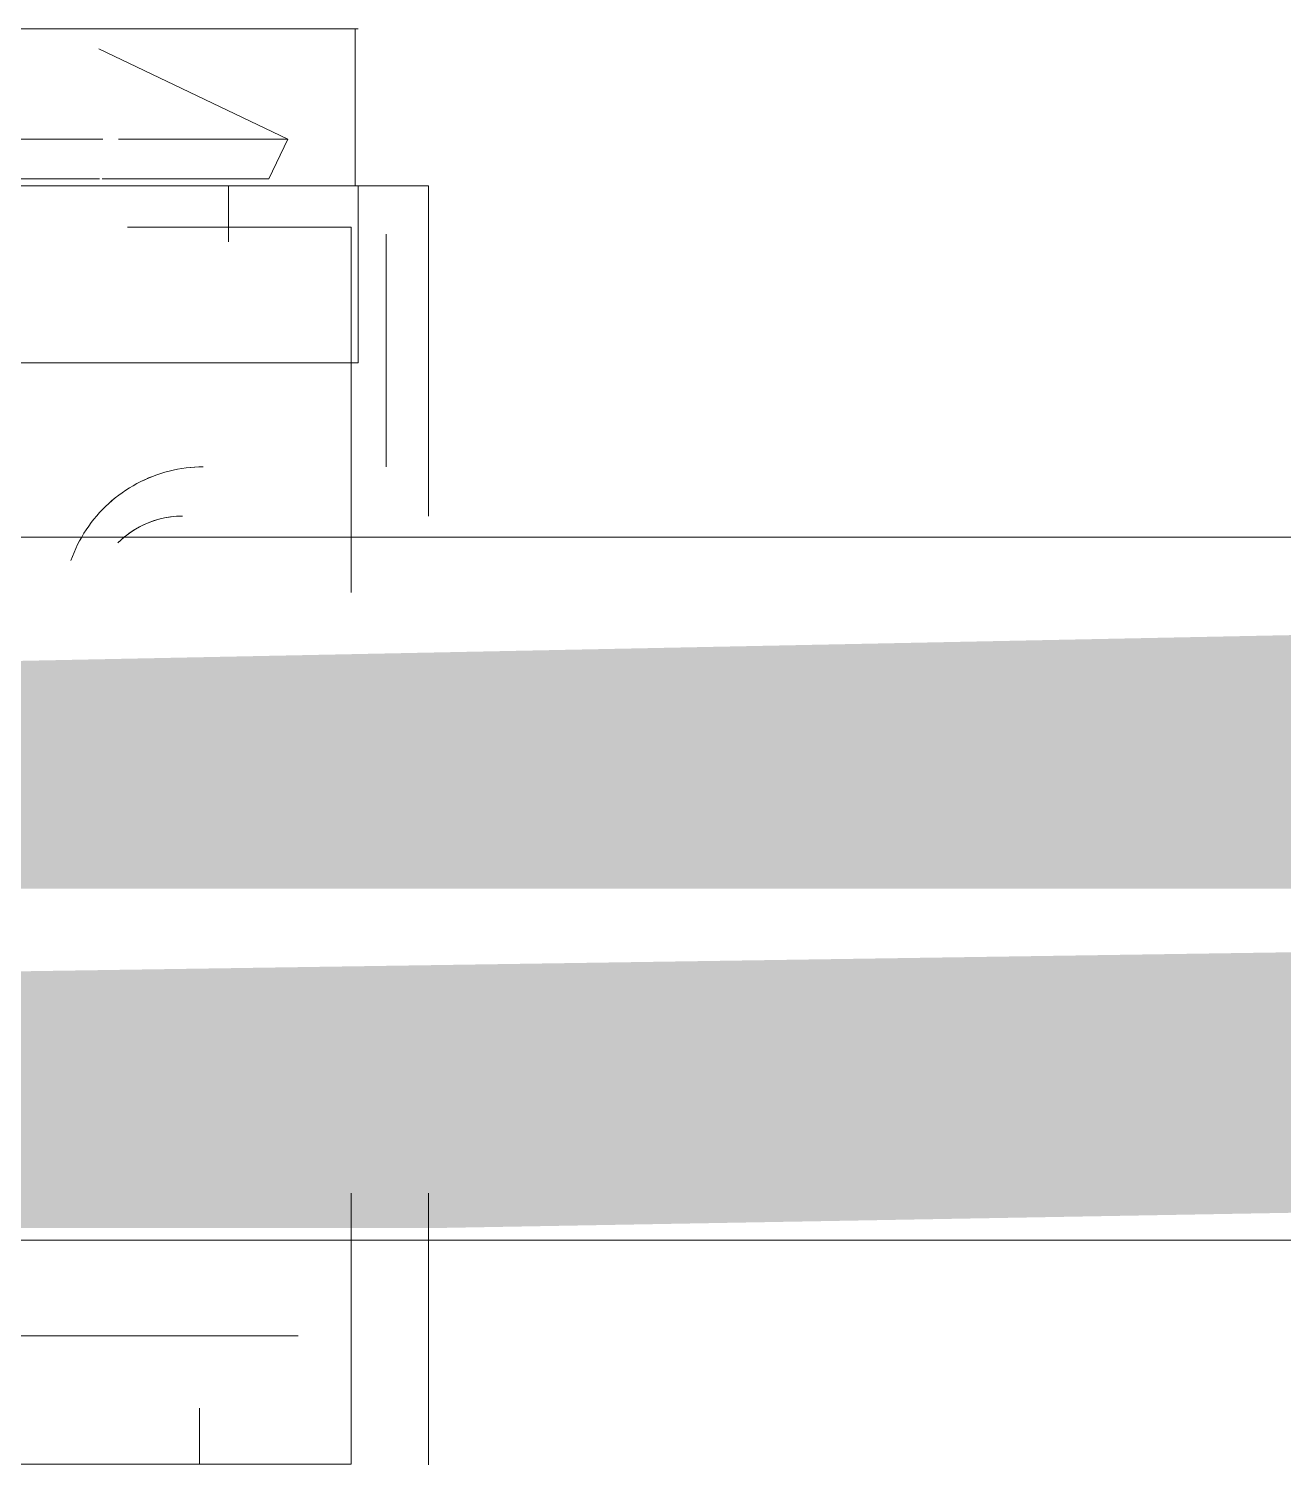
# Model space of a CAD drawing. Header units: metres. Extents: x 149 to 429, y -3 to 162.
# Drawn here: x 356.6193 to 356.7086, y 96.201 to 96.3031 of the extents above; entities that cross this region are included whole.
import ezdxf

# ---------------------------------------------------------------- set-up
doc = ezdxf.new("R2010")
doc.units = ezdxf.units.M
doc.layers.add('P-PIPE', color=7, linetype='Continuous', lineweight=5)
doc.layers.add('P-SANR-FIXT', color=7, linetype='Continuous', lineweight=5)

# ---------------------------------------------------------------- blocks, each defined once
blk = doc.blocks.new('Bomba Jacuzzi1 - 15B-T 1_1_2CV TRIF_220_380V _1 1_2CV_-2414014-TÉRREO 1_20 - Dependente 2')
at = {"layer": 'P-SANR-FIXT', "color": 9, "lineweight": 15, "true_color": 0xc0c0c0}
for p, q in [((0.09905600000000002, -0.003145231169714404), (0.09905600000000002, -0.09449999999999967)), ((0.20117, -0.00628305148793191), (0.20117, -0.0765469554875169)), ((0.1774, -0.0768398580535087), (0.1774, -0.01354140730138602)), ((0.19, -0.01354140730138602), (0.19, -0.0768398580535087)), ((0.19, -0.08498315557454636), (0.19, -0.0764959149721657)), ((0.19, -0.07654695548751697), (0.19, -0.08486421843914564)), ((0.19, -0.07654695548751649), (0.19, -0.08486421843914538)), ((0.1933120000000725, -0.0900000000000142), (0.1997420948822672, -0.07654695548751116)), ((0.20117, -0.0848642184391454), (0.20117, -0.07654695548751655)), ((0.20117, -0.08486421843914563), (0.20117, -0.0765469554875169)), ((0.1774, -0.07683985805350878), (0.1774, -0.0851628751652026)), ((0.19, -0.09999999999999948), (0.19, -0.07683985805346827)), ((0.19, -0.0851628751652026), (0.19, -0.07683985805350871)), ((0.19048871739608, -0.0886505675346927), (0.19048871739608, -0.07677364354495188)), ((0.193312, -0.0899999999999997), (0.193312, -0.0779422863405992)), ((0.187056, -0.09449999999999967), (0.187056, -0.08183940065762921)), ((0.1774, -0.09407259980482897), (0.1774, -0.08516287516520257)), ((0.186, -0.08577184031214673), (0.19, -0.08577184031214673)), ((0.19, -0.0947919999999997), (0.19, -0.08486421843914564)), ((0.19, -0.0848642184391454), (0.19, -0.09479199999999968)), ((0.19, -0.09407160286886058), (0.19, -0.08498315557454636)), ((0.19, -0.08516287516520257), (0.19, -0.09407259980482897)), ((0.20117, -0.09479199999999968), (0.20117, -0.0848642184391454)), ((0.20117, -0.08486421843914564), (0.20117, -0.0947919999999997)), ((0.1904887173962121, -0.0886505675347009), (0.1933120000000725, -0.0900000000000142)), ((0.09905600000000002, -0.09127999058431642), (0.09905600000000002, -0.09449999999999967)), ((0.187056, -0.09449999999999967), (0.187056, -0.09127999058431657)), ((0.09905600000007035, -0.09450000000002183), (0.1183493649054837, -0.09450000000002183)), ((0.1610707879219805, -0.09450000000002183), (0.187056000000189, -0.09450000000002183)), ((0.1774, -0.09407160286886061), (0.1774, -0.09499999993272662)), ((0.1774, -0.09407259980482897), (0.1774, -0.09499999999999954)), ((0.19, -0.09499999993272663), (0.19, -0.0940716028688607)), ((0.19, -0.09499999999999954), (0.19, -0.09407259980482889)), ((0.19, -0.09479199999999968), (0.19, -0.09499999999999967)), ((0.20117, -0.09479199999999968), (0.19, -0.09479199999999968)), ((0.19, -0.09479199999999965), (0.20117, -0.09479199999999965)), ((0.20117, -0.09499999999999967), (0.20117, -0.09479199999999964)), ((0.1774000000001503, -0.09500000000009969), (0.1900000000001301, -0.09500000000009969)), ((0.1865509255802533, -0.09699999999999945), (0.17, -0.09699999999999945)), ((0.17, -0.09699999999999943), (0.1865509255802533, -0.09699999999999943)), ((0.09902800000000002, -0.09999999999999946), (0.1183493649053564, -0.09999999999999946)), ((0.1665, -0.09999999999999948), (0.19, -0.09999999999999948)), ((0.19, -0.09999999999999946), (0.1665, -0.09999999999999946)), ((0.1665, -0.09999999999999948), (0.19, -0.09999999999999948)), ((0.19, -0.09999999999999946), (0.1665, -0.09999999999999946))]:
    blk.add_line(p, q, dxfattribs=at)
at = {"layer": 'P-SANR-FIXT', "color": 254, "lineweight": 15, "true_color": 0xd3d3d3}
for p, q in [((0.19048871739608, -0.07659579989073372), (0.19048871739608, -0.006406893536632933)), ((0.19048871739608, -0.07659579989073366), (0.19048871739608, -0.006406893536632869)), ((0.193312, -0.07682858656711536), (0.193312, -0.00640705988220801)), ((0.193312, -0.07682858656711532), (0.193312, -0.006407059882207981)), ((0.20117, -0.07654695548751655), (0.20117, -0.006283051487931198)), ((0.19, -0.0765469554875169), (0.19, -0.01354140730135719)), ((0.108184, -0.08764424577416449), (0.108184, -0.0671843098035363)), ((0.108184, -0.0876442457741646), (0.108184, -0.06718430980353657)), ((0.19, -0.07683985805346824), (0.19, -0.09999999999999945)), ((0.19, -0.0999999999999995), (0.19, -0.07683985805346828)), ((0.09905600000000002, -0.08183940065762871), (0.09905600000000002, -0.09127999058431642)), ((0.09905600000000002, -0.08369963825267952), (0.103056, -0.08369963825267952)), ((0.1774, -0.08498315557454636), (0.1774, -0.09407160286886058)), ((0.19, -0.08577184031214673), (0.19, -0.0999999999999995)), ((0.187056, -0.08764424577416437), (0.187056, -0.09073599999999964)), ((0.187056, -0.08764424577416476), (0.187056, -0.09073599999999964)), ((0.1183493649053564, -0.09999999999999945), (0.09902800000000002, -0.09999999999999945)), ((0.09902800000000002, -0.09999999999999948), (0.1183493649053564, -0.09999999999999948)), ((0.1183493649053564, -0.09999999999999946), (0.09902800000000002, -0.09999999999999946)), ((0.186, -0.0999999999999995), (0.19, -0.0999999999999995))]:
    blk.add_line(p, q, dxfattribs=at)
at = {"layer": 'P-SANR-FIXT', "color": 254, "lineweight": 15, "true_color": 0xe0e0e0}
for p, q in [((0.19, -0.01354140730135652), (0.19, -0.07654695548751655)), ((0.19, -0.07654695548750066), (0.19, -0.01354140730136964)), ((0.19, -0.0764959149721657), (0.19, -0.01354140730138338)), ((0.1774, -0.07649591497216564), (0.1774, -0.07896588260215075)), ((0.187056, -0.07857968103778416), (0.187056, -0.08764424577416437)), ((0.187056, -0.07857968103778488), (0.187056, -0.08764424577416476)), ((0.187056, -0.09127999058431657), (0.187056, -0.08183940065762904)), ((0.1774, -0.08430079112551644), (0.1774, -0.08498315557454636)), ((0.108184, -0.09073599999999964), (0.108184, -0.08764424577416449)), ((0.108184, -0.09073599999999964), (0.108184, -0.0876442457741646)), ((0.19, -0.09999999999999948), (0.19, -0.09699999999999945)), ((0.19, -0.09699999999999943), (0.19, -0.09999999999999946)), ((0.09905600000000002, -0.0999999999999995), (0.103056, -0.0999999999999995))]:
    blk.add_line(p, q, dxfattribs=at)
at = {"layer": 'P-SANR-FIXT', "color": 254, "lineweight": 15, "true_color": 0xe9e9e9}
for p, q in [((0.19, -0.0135414073013696), (0.19, -0.07654695548750061)), ((0.19, -0.07654695548750068), (0.19, -0.02897912934795169)), ((0.1774, -0.07896588260215075), (0.1774, -0.08430079112551644))]:
    blk.add_line(p, q, dxfattribs=at)
at = {"layer": 'P-SANR-FIXT', "color": 254, "lineweight": 15, "true_color": 0xe0e0e0}
for centre, radius, start, end in [((0.1600000000000001, -0.08398099999999944), 0.009999999999999955, 56.38662117593087, 70.48327646991366), ((0.1600000000000001, -0.08398099999999943), 0.00999999999999994, 56.38662117593123, 70.48327646991416)]:
    blk.add_arc(centre, radius, start, end, dxfattribs=at)
at = {"layer": 'P-SANR-FIXT', "color": 254, "lineweight": 15, "true_color": 0xe9e9e9}
for centre, radius, start, end in [((0.1600000000000001, -0.08398099999999944), 0.009999999999999945, 28.19331058796541, 56.38662117593088), ((0.1600000000000001, -0.08398099999999943), 0.00999999999999997, 42.2899658819487, 56.38662117593132), ((0.1600000000000001, -0.08398099999999943), 0.00999999999999996, 28.19331058796587, 42.28996588194864), ((0.16, -0.0824999999999995), 0.006500000000000016, 4.893161048405392e-13, 45.00000000000048)]:
    blk.add_arc(centre, radius, start, end, dxfattribs=at)
at = {"layer": 'P-SANR-FIXT', "color": 7, "lineweight": 15, "true_color": 0xefefef}
for centre, radius, start, end in [((0.16, -0.08249999999999949), 0.006500000000000025, 29.99999999999998, 45.00000000000006), ((0.16, -0.08249999999999946), 0.006500000000000016, 3.66987078630405e-13, 45.00000000000043), ((0.16, -0.08249999999999945), 0.006500000000000034, 0, 45.00000000000013), ((0.16, -0.08249999999999949), 0.006500000000000034, 0, 30.00000000000007), ((0.1600000000000001, -0.08398099999999944), 0.009999999999999953, 0, 28.19331058796544), ((0.1600000000000001, -0.08398099999999943), 0.00999999999999996, 14.09665529398309, 28.19331058796588), ((0.1600000000000001, -0.08398099999999943), 0.009999999999999964, 3.975693351829421e-13, 14.0966552939831)]:
    blk.add_arc(centre, radius, start, end, dxfattribs=at)

msp = doc.modelspace()

# ---------------------------------------------------------------- hatches: boundary and pattern name
at = {"layer": 'P-PIPE', "true_color": 0x69503c}
for points in [[(356.8451221225014, 96.24195853299308), (357.0109151441038, 96.24842900912058), (357.0109151441038, 96.26610667865023), (356.5792551441037, 96.25736233891533), (356.5873441441038, 96.24195853299308), (356.6477551441037, 96.24195853299308)], [(356.6477551441037, 96.21781038733586), (357.0109151441038, 96.22428086346343), (357.0109151441038, 96.24195853299308), (356.5792551441037, 96.2354880568655), (356.5873441441038, 96.21781038733586), (356.6411611248324, 96.21781038733586)]]:
    msp.add_hatch(color=27, dxfattribs=at).paths.add_polyline_path(points)

# ---------------------------------------------------------------- linework, layer by layer
at = {"layer": 'P-PIPE', "color": 4, "lineweight": 15, "true_color": 0x00ffff}
for p, q in [((357.0109151441038, 96.2669585329931), (356.5792551441037, 96.2669585329931)), ((356.5792551441037, 96.216958532993), (357.0109151441038, 96.216958532993))]:
    msp.add_line(p, q, dxfattribs=at)

# ---------------------------------------------------------------- block references
at = {"layer": 'P-SANR-FIXT', "color": 254, "lineweight": 15, "true_color": 0xd3d3d3, "rotation": 89.99999999999915}
msp.add_blockref('Bomba Jacuzzi1 - 15B-T 1_1_2CV TRIF_220_380V _1 1_2CV_-2414014-TÉRREO 1_20 - Dependente 2', (356.5477551441037, 96.10195853299291), dxfattribs=at)

doc.saveas('drawing.dxf')
